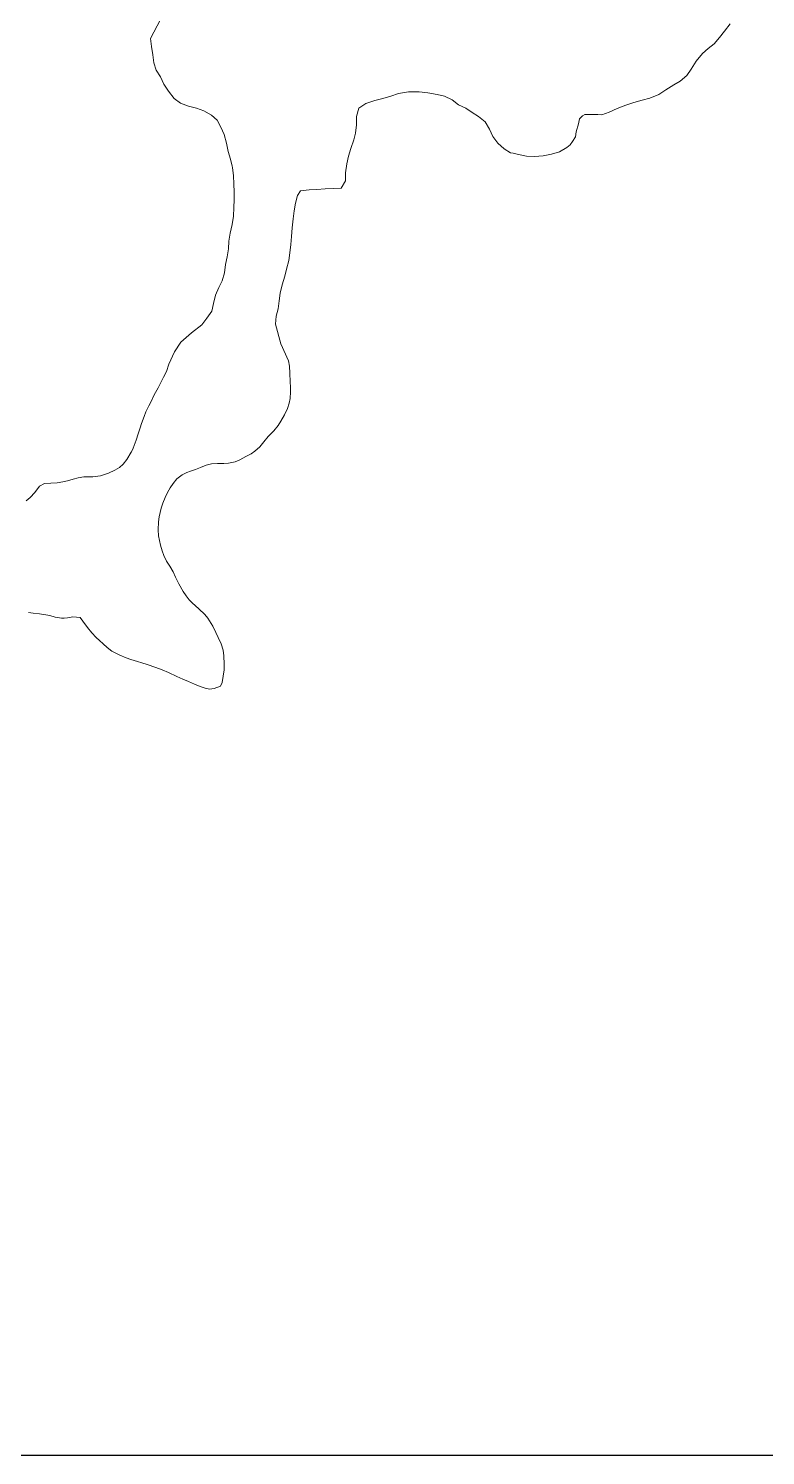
# Model space of a CAD drawing. Header units: kilometres. Extents: x 1172066 to 1174183, y 1051619 to 1053209.
# Drawn here: x 1172870.3 to 1173062.8, y 1051621 to 1051993.9 of the extents above; entities that cross this region are included whole.
import ezdxf

# ---------------------------------------------------------------- set-up
doc = ezdxf.new("R2010")
doc.units = ezdxf.units.KM
doc.header["$MEASUREMENT"] = 0
doc.layers.add('borde', color=1, linetype='Continuous')
doc.layers.add('terreno', color=7, linetype='Continuous')

msp = doc.modelspace()

# ---------------------------------------------------------------- linework, layer by layer
at = {"layer": 'borde', "elevation": -10}
msp.add_lwpolyline([(1172065.59276, 1053209.01436), (1174180.61696, 1053209.01436), (1174180.61696, 1051620.96949), (1172065.59276, 1051620.96949)], close=True, dxfattribs=at)
at = {"layer": 'terreno', "lineweight": 0, "ltscale": 2090, "elevation": 10}
msp.add_lwpolyline([(1172869.60028, 1051870.434), (1172870.71414, 1051871.34421), (1172871.86132, 1051872.6186), (1172873.08164, 1051874.29834), (1172874.40042, 1051875.01049), (1172876.05638, 1051875.04315), (1172877.71096, 1051875.15581), (1172879.201, 1051875.38572), (1172880.44765, 1051875.69351), (1172881.89495, 1051876.08422), (1172883.26122, 1051876.47457), (1172884.67006, 1051876.7441), (1172886.00322, 1051876.72925), (1172887.0132, 1051876.74893), (1172889.06939, 1051876.95045), (1172891.15735, 1051877.63716), (1172892.79758, 1051878.47679), (1172893.99537, 1051879.18638), (1172894.94961, 1051880.01284), (1172895.93498, 1051881.24348), (1172897.07036, 1051883.12386), (1172897.14532, 1051883.26984), (1172897.61549, 1051884.18544), (1172898.38275, 1051886.30112), (1172898.91727, 1051887.92671), (1172899.45179, 1051889.55328), (1172899.79372, 1051890.65093), (1172900.4863, 1051892.48226), (1172900.94787, 1051893.66247), (1172901.68457, 1051895.25298), (1172902.26813, 1051896.43576), (1172902.88895, 1051897.78071), (1172903.39564, 1051898.72011), (1172904.09884, 1051899.98544), (1172904.79946, 1051901.37277), (1172905.4991, 1051902.76011), (1172906.27935, 1051904.22981), (1172906.94868, 1051906.11203), (1172908.37379, 1051909.35382), (1172910.03127, 1051911.86566), (1172912.80181, 1051914.38263), (1172915.55544, 1051916.4495), (1172916.81334, 1051918.21743), (1172918.12797, 1051920.04462), (1172918.6248, 1051922.03506), (1172919.11908, 1051924.14247), (1172920.02264, 1051926.19679), (1172920.87254, 1051927.95883), (1172921.4841, 1051930.00979), (1172921.74385, 1051932.23014), (1172922.18168, 1051934.21928), (1172922.50096, 1051936.3239), (1172922.58879, 1051938.30844), (1172922.96708, 1051940.41333), (1172923.45982, 1051942.63775), (1172923.77784, 1051944.80036), (1172923.91905, 1051947.13516), (1172924.00815, 1051949.0617), (1172923.9787, 1051951.10269), (1172923.88846, 1051953.31743), (1172923.80001, 1051955.35815), (1172923.59402, 1051957.51334), (1172923.48846, 1051957.93246), (1172923.03778, 1051959.7219), (1172922.42433, 1051961.75419), (1172921.98536, 1051963.9063), (1172921.36883, 1051966.17259), (1172920.52493, 1051968.08482), (1172919.50757, 1051969.87824), (1172918.03037, 1051971.19849), (1172916.08898, 1051972.33758), (1172914.15348, 1051973.06767), (1172912.04604, 1051973.56196), (1172909.99329, 1051974.34851), (1172908.28335, 1051975.60769), (1172906.79871, 1051977.45294), (1172905.60508, 1051979.30153), (1172904.76018, 1051981.21475), (1172903.62683, 1051983.00662), (1172902.95692, 1051984.92164), (1172902.6932, 1051987.01756), (1172902.42923, 1051989.17249), (1172902.10751, 1051991.26714), (1172909.90171, 1052006.03414)], dxfattribs=at)
at = {"layer": 'terreno', "lineweight": 0, "ltscale": 2090}
msp.add_lwpolyline([(1172870.24415, 1051841.27711), (1172871.45905, 1051841.09871), (1172873.12013, 1051840.88837), (1172875.83531, 1051840.4559), (1172877.21734, 1051840.03726), (1172878.8786, 1051839.78693), (1172879.52477, 1051839.75893), (1172880.41119, 1051839.89703), (1172881.82004, 1051840.16656), (1172883.7643, 1051839.92153), (1172884.46857, 1051839.00574), (1172885.6312, 1051837.372), (1172886.83108, 1051835.90046), (1172887.94447, 1051834.75052), (1172888.76839, 1051833.91729), (1172889.71447, 1051833.0466), (1172890.82273, 1051832.13968), (1172892.05319, 1051831.1933), (1172894.13437, 1051830.10185), (1172895.7635, 1051829.44634), (1172897.02472, 1051828.98615), (1172898.73128, 1051828.45401), (1172899.86995, 1051828.11225), (1172901.29197, 1051827.6948), (1172903.52883, 1051826.89009), (1172905.15678, 1051826.27457), (1172906.8271, 1051825.57926), (1172908.98791, 1051824.57118), (1172910.57742, 1051823.83448), (1172912.08436, 1051823.21642), (1172913.63269, 1051822.51953), (1172915.09965, 1051821.90127), (1172916.43948, 1051821.52345), (1172917.57576, 1051821.26168), (1172918.78517, 1051821.40628), (1172920.42932, 1051822.04393), (1172920.85621, 1051822.94195), (1172921.10754, 1051824.60324), (1172921.35788, 1051826.2645), (1172921.36997, 1051827.75865), (1172921.28807, 1051829.8984), (1172921.09715, 1051831.38962), (1172920.58051, 1051833.03633), (1172919.82168, 1051834.71894), (1172919.19073, 1051835.9991), (1172918.38971, 1051837.72151), (1172917.13802, 1051839.79786), (1172916.35274, 1051840.71228), (1172914.74886, 1051842.17596), (1172913.02145, 1051843.75808), (1172912.23753, 1051844.59151), (1172911.4097, 1051845.62574), (1172910.70166, 1051846.70354), (1172909.53098, 1051848.78126), (1172908.69015, 1051850.46248), (1172908.01664, 1051851.86346), (1172907.13974, 1051853.3415), (1172906.3066, 1051854.65873), (1172905.59052, 1051856.17951), (1172905.16293, 1051857.38362), (1172904.7312, 1051858.82971), (1172904.23864, 1051861.3246), (1172904.12854, 1051862.85818), (1172904.21001, 1051864.9197), (1172904.38702, 1051866.2166), (1172904.90854, 1051868.48915), (1172905.36737, 1051869.83137), (1172905.94464, 1051871.29613), (1172906.56545, 1051872.64209), (1172907.27002, 1051873.82743), (1172908.01596, 1051874.93194), (1172909.04232, 1051876.16377), (1172910.39661, 1051877.20009), (1172911.59678, 1051877.82969), (1172912.55927, 1051878.17117), (1172913.92418, 1051878.64151), (1172915.16709, 1051879.11029), (1172916.65025, 1051879.74519), (1172918.05673, 1051880.09471), (1172919.63151, 1051880.16599), (1172921.32746, 1051880.19884), (1172922.53805, 1051880.30244), (1172924.22752, 1051880.65828), (1172925.47025, 1051881.16706), (1172927.02948, 1051882.00533), (1172928.38907, 1051882.75866), (1172929.38725, 1051883.38433), (1172930.73799, 1051884.54165), (1172931.72179, 1051885.89328), (1172932.90879, 1051887.20986), (1172934.37384, 1051888.73273), (1172935.51827, 1051890.16812), (1172936.14439, 1051891.23108), (1172937.12053, 1051892.9467), (1172937.93822, 1051894.5386), (1172938.35686, 1051895.91962), (1172938.65487, 1051897.21808), (1172938.70302, 1051898.91642), (1172938.67823, 1051900.16838), (1172938.61188, 1051901.54016), (1172938.52741, 1051903.80092), (1172938.41202, 1051905.61751), (1172938.18129, 1051907.06753), (1172936.14692, 1051911.4434), (1172934.80293, 1051916.61153), (1172935.00649, 1051918.6566), (1172935.44431, 1051920.64576), (1172935.70587, 1051922.69109), (1172935.9687, 1051924.67844), (1172936.52044, 1051926.90313), (1172937.18819, 1051929.12937), (1172937.62755, 1051931.00152), (1172938.23731, 1051933.22748), (1172938.55813, 1051935.2151), (1172938.75988, 1051937.43418), (1172938.96216, 1051939.53725), (1172939.16264, 1051941.81533), (1172939.42084, 1051944.15268), (1172939.6824, 1051946.19801), (1172940.00297, 1051948.24363), (1172940.55779, 1051950.23532), (1172941.3574, 1051951.4131), (1172943.56905, 1051951.73635), (1172945.60877, 1051951.82478), (1172947.76522, 1051951.97278), (1172949.86395, 1051952.06148), (1172951.96267, 1051952.1502), (1172953.04305, 1051954.03232), (1172953.07106, 1051956.19058), (1172953.44553, 1051958.47147), (1172953.88309, 1051960.51862), (1172954.43791, 1051962.51033), (1172955.27966, 1051964.73935), (1172955.66229, 1051966.55225), (1172955.92231, 1051968.71459), (1172955.94933, 1051970.87285), (1172956.56035, 1051973.03982), (1172958.40867, 1051974.29245), (1172960.73016, 1051975.08424), (1172962.823, 1051975.58095), (1172964.9143, 1051976.19466), (1172966.94506, 1051976.92411), (1172969.50543, 1051977.31098), (1172972.3057, 1051977.29293), (1172974.64305, 1051977.03472), (1172977.03993, 1051976.66178), (1172978.91336, 1051976.16342), (1172980.96894, 1051975.20186), (1172982.62087, 1051973.94242), (1172984.49892, 1051973.09505), (1172986.20731, 1051971.95288), (1172987.85644, 1051970.86844), (1172989.62591, 1051969.49352), (1172990.70381, 1051967.5844), (1172991.60672, 1051965.67244), (1172992.85707, 1051963.88311), (1172994.51208, 1051962.38967), (1172996.15966, 1051961.42223), (1172996.85645, 1051961.26343), (1172998.3251, 1051960.92821), (1173000.37198, 1051960.54965), (1173002.47378, 1051960.40536), (1173004.74624, 1051960.55488), (1173006.95608, 1051961.05313), (1173008.98837, 1051961.66657), (1173010.89752, 1051962.74347), (1173011.7593, 1051963.45251), (1173012.40134, 1051964.31753), (1173013.18673, 1051965.54225), (1173013.39575, 1051966.8363), (1173013.96114, 1051968.92205), (1173014.24184, 1051970.28843), (1173015.02856, 1051971.01013), (1173015.60192, 1051971.37281), (1173017.10998, 1051971.37978), (1173019.05006, 1051971.38876), (1173020.04838, 1051971.33437), (1173022.02142, 1051972.00453), (1173024.10709, 1051972.96725), (1173026.31131, 1051973.8165), (1173028.45908, 1051974.54748), (1173030.60965, 1051975.10347), (1173032.64321, 1051975.65791), (1173034.96189, 1051976.62469), (1173036.81149, 1051977.81833), (1173038.89129, 1051979.19004), (1173040.51097, 1051980.14659), (1173042.29822, 1051981.63096), (1173043.38293, 1051983.22108), (1173044.75222, 1051985.34055), (1173046.41504, 1051987.34838), (1173047.85411, 1051988.65212), (1173049.41145, 1051989.89941), (1173050.78688, 1051991.55287), (1173052.1056, 1051993.14707), (1173053.61382, 1051995.06518)], dxfattribs=at)

doc.saveas('drawing.dxf')
